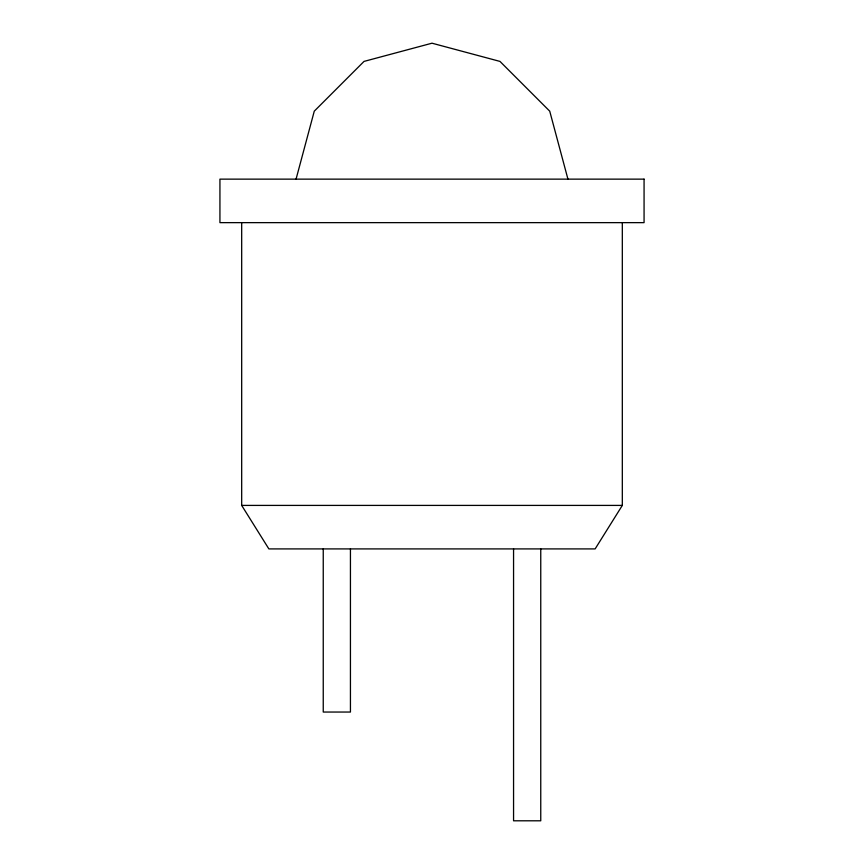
<?xml version="1.0" encoding="UTF-8"?>
<svg xmlns="http://www.w3.org/2000/svg" width="864" height="864" viewBox="0 0 864 864"><rect width="100%" height="100%" fill="white"/><g stroke="black" fill="none" stroke-linecap="round" stroke-linejoin="round"><path stroke-width="1.3" d="M296.06 179.14L314.269 111.175L364.025 61.409L432 43.2L499.975 61.409L549.731 111.175L567.94 179.14M622.318 222.642L622.318 505.408L595.134 548.91L268.866 548.91L241.682 505.408L241.682 222.642M241.682 505.408L622.318 505.408M540.756 548.91L540.756 820.8L513.562 820.8L513.562 548.91M350.438 548.91L350.438 712.044L323.244 712.044L323.244 548.91M644.069 179.14L219.931 179.14L219.931 222.642L644.069 222.642L644.069 179.14"/></g></svg>
